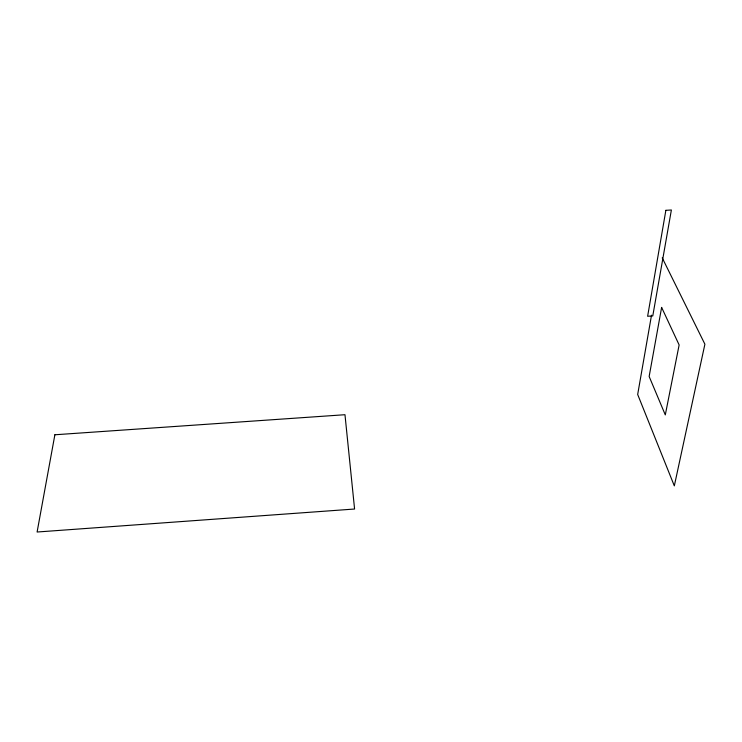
<?xml version="1.0" encoding="UTF-8"?>
<svg xmlns="http://www.w3.org/2000/svg" width="742" height="742" viewBox="0 0 742 742"><rect width="100%" height="100%" fill="white"/><g stroke="black" fill="none" stroke-linecap="round" stroke-linejoin="round"><path stroke-width="1.11" d="M651.522 315.174L637.675 394.475L674.32 485.871L704.9 344.195L662.226 257.864M665.862 210.329L647.627 316.268L652.774 315.925L671.38 209.986L665.862 210.329M661.623 307.42L649.148 376.482L665.296 414.899L679.134 344.947L661.623 307.42M54.88 434.775L37.1 532.014L354.583 509.021L344.974 414.713L54.88 434.775"/></g></svg>
